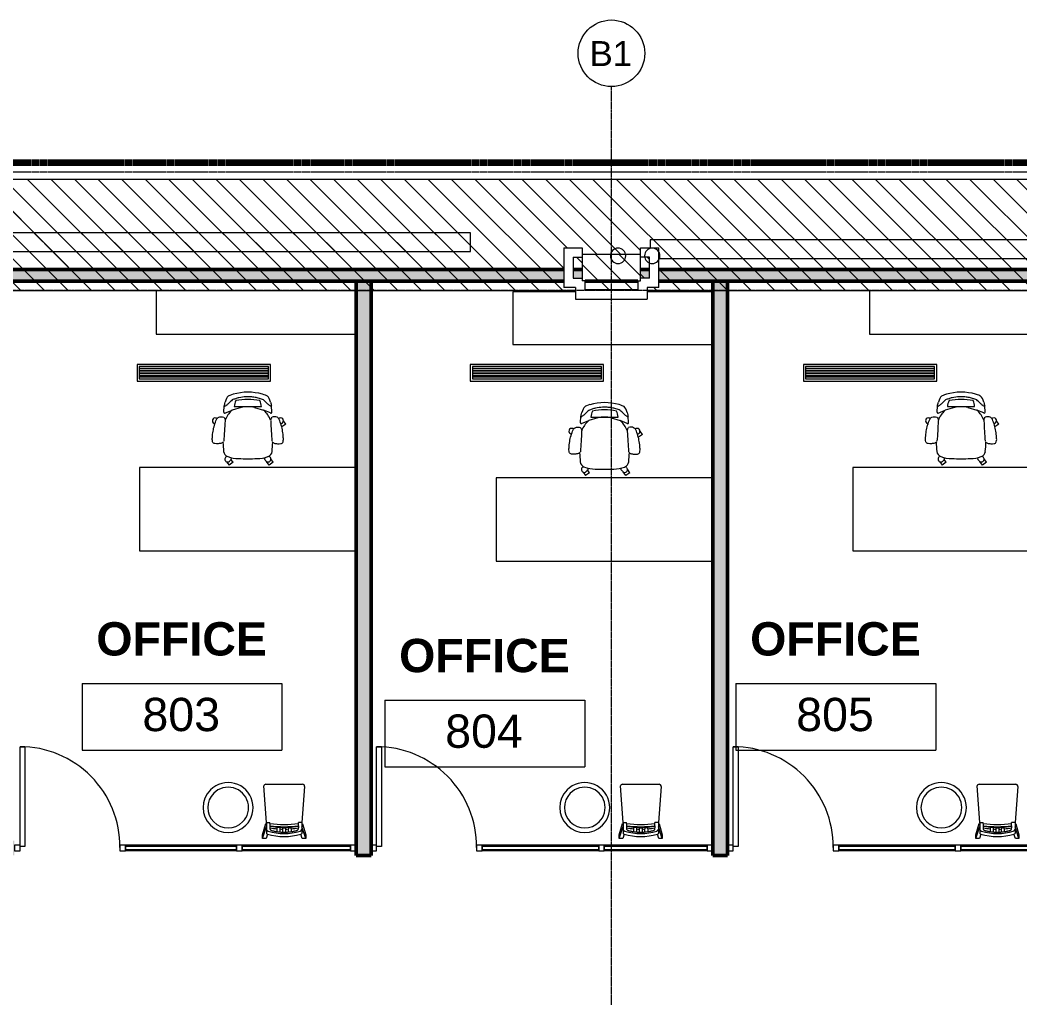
# Model space of a CAD drawing. Header units: inches. Extents: x -956 to 1409, y -1111 to 895.
# Drawn here: x 152.6 to 512.9, y 542.8 to 894.9 of the extents above; entities that cross this region are included whole.
import ezdxf

# ---------------------------------------------------------------- set-up
doc = ezdxf.new("R2010")
doc.units = ezdxf.units.IN
doc.header["$MEASUREMENT"] = 0
for name, pattern in [('Double Dash 3_8_', [1, 0.375, -0.125, 0.125, -0.125, 0.125, -0.125]), ('Double Dash 3_8__2_', [1, 0.375, -0.125, 0.125, -0.125, 0.125, -0.125]), ('Grid Line 1_4_', [0.4375, 0.25, -0.0625, 0.0625, -0.0625])]:
    doc.linetypes.add(name, pattern=pattern)
for name, color, linetype, lineweight in [('A-AREA-IDEN', 2, 'Continuous', 9), ('A-DETL', 90, 'Continuous', 13), ('A-DOOR', 31, 'Continuous', 13), ('A-GENM', 13, 'Continuous', 9), ('A-GLAZ-CURT', 52, 'Continuous', 9), ('A-GLAZ-CWMG', 51, 'Continuous', 9), ('A-WALL', 113, 'Continuous', 13), ('A-WALL-PATT', 111, 'Continuous', 13), ('C-PROP-LINE', 91, 'Double Dash 3_8_', 20), ('I-FURN', 30, 'Continuous', 9), ('I-WALL', 2, 'Continuous', 13), ('M-EQPM', 50, 'Continuous', 13), ('S-COLS', 52, 'Continuous', 13), ('S-COLS-SYMB', 171, 'Continuous', 20), ('S-GRID', 1, 'Continuous', 9), ('S-GRID-IDEN', 1, 'Continuous', 9)]:
    doc.layers.add(name, color=color, linetype=linetype, lineweight=lineweight)
doc.styles.add('Arial_1', font='arial.ttf', dxfattribs={"height": 9})
doc.styles.add('Arial_3', font='arial.ttf', dxfattribs={"height": 12})
doc.styles.add('Arial_B', font='arialbd.ttf', dxfattribs={"height": 12})
pattern_1 = [(135, (0, 0), (-4.24264, -4.24264), [])]

# ---------------------------------------------------------------- blocks, each defined once
blk = doc.blocks.new('Decorative-Pier - 8th 9in deep - Standard-V7-8TH FLOOR TELECOM UNDERFLOOR ROUTING PLAN')
at = {"layer": 'A-GENM'}
h = blk.add_hatch(dxfattribs=at)
h.set_pattern_fill('FP_17', color=53, style=0, pattern_type=2)
h.set_pattern_definition([(135, (-365.68, -814.381), (-4.24264, -4.24264), [])])
h.paths.add_polyline_path([(0.76, -13.5), (10.5, -13.5), (10.5, -4), (-10.5, -4), (-10.5, -13.5), (-9.5, -13.5)], flags=0)
at = {"layer": 'A-GENM', "color": 53}
for p, q in [((-17.14, -1.61), (-10.5, -1.61)), ((-17.14, -1.61), (-17.14, -15.89)), ((-10.5, -1.61), (-10.5, -5)), ((10.5, -5), (10.5, -1.61)), ((10.5, -1.61), (17.14, -1.61)), ((17.14, -15.89), (17.14, -1.61)), ((-13.75, -5), (-13.75, -12.5)), ((-13.75, -5), (-10.5, -5)), ((13.75, -5), (10.5, -5)), ((13.75, -12.5), (13.75, -5)), ((-13.75, -12.5), (-10.5, -12.5)), ((-10.5, -12.5), (-10.5, -13.5)), ((-9.5, -13.5), (-10.5, -13.5)), ((-9.5, -16.75), (-9.5, -13.5)), ((9.5, -13.5), (10.5, -13.5)), ((9.5, -13.5), (9.5, -16.75)), ((10.5, -13.5), (10.5, -12.5)), ((13.75, -12.5), (10.5, -12.5)), ((-12.89, -15.89), (-17.14, -15.89)), ((-12.89, -15.89), (-12.89, -20.14)), ((9.5, -16.75), (-9.5, -16.75)), ((17.14, -15.89), (12.89, -15.89)), ((12.89, -15.89), (12.89, -20.14)), ((-12.89, -20.14), (12.89, -20.14))]:
    blk.add_line(p, q, dxfattribs=at)
at = {"layer": 'S-COLS', "color": 133, "lineweight": 20}
for p, q in [((10.5, -4), (-10.5, -4)), ((-10.5, -5), (-10.5, -12.5)), ((10.5, -12.5), (10.5, -5)), ((-9.5, -13.5), (9.5, -13.5))]:
    blk.add_line(p, q, dxfattribs=at)
blk = doc.blocks.new('Pipe-Column - Pipe5STD-4697328-8TH FLOOR TELECOM UNDERFLOOR ROUTING PLAN')
at = {"layer": 'S-COLS-SYMB', "color": 133}
for start, end in [(360, 180), (180, 360)]:
    blk.add_arc((0, 0), 2.78, start, end, dxfattribs=at)
blk = doc.blocks.new('Rectangular Mullion - 2_ x 2_ Office Front-V100-8TH FLOOR TELECOM UNDERFLOOR ROUTING PLAN')
at = {"layer": 'A-GLAZ-CWMG', "color": 133, "lineweight": 20}
for p, q in [((-2, 1), (0, 1)), ((-2, -1), (-2, 1)), ((0, 1), (0, -1)), ((0, -1), (-2, -1))]:
    blk.add_line(p, q, dxfattribs=at)
blk = doc.blocks.new('Curtain Wall-Store Front-Sgl w swing _ Bar - Store Front Door-3130016-8TH FLOOR TELECOM UNDERFLOOR ROUTING PLAN')
at = {"layer": 'A-DOOR', "color": 133, "lineweight": 20}
for p, q in [((-18, 36.5), (-16.25, 36.5)), ((-18, 1), (-18, 36.5)), ((-16.25, 36.5), (-16.25, 0.5)), ((-16.25, 0.5), (-18, 0.5))]:
    blk.add_line(p, q, dxfattribs=at)
at = {"layer": 'A-DOOR', "color": 53, "lineweight": 9}
blk.add_arc((-18, 0.5), 36, 359.5, 90, dxfattribs=at)
blk = doc.blocks.new('System Panel - Glazed Centered-4910207-8TH FLOOR TELECOM UNDERFLOOR ROUTING PLAN')
at = {"layer": 'A-GLAZ-CURT', "color": 253, "lineweight": 13}
for p, q in [((21, 0.5), (-21, 0.5)), ((-21, 0.5), (-21, -0.5)), ((21, -0.5), (21, 0.5)), ((-21, -0.5), (21, -0.5))]:
    blk.add_line(p, q, dxfattribs=at)
blk = doc.blocks.new('Rectangular Mullion - 2_ x 2_ Office Front-4910203-8TH FLOOR TELECOM UNDERFLOOR ROUTING PLAN')
at = {"layer": 'A-GLAZ-CWMG', "color": 53}
for p, q in [((361.11, 597.51), (319.11, 597.51)), ((361.11, 595.51), (319.11, 595.51))]:
    blk.add_line(p, q, dxfattribs=at)
blk = doc.blocks.new('Rectangular Mullion - 2_ x 2_ Office Front-2805446-8TH FLOOR TELECOM UNDERFLOOR ROUTING PLAN')
at = {"layer": 'A-GLAZ-CWMG', "color": 133, "lineweight": 20}
for p, q in [((-1, 1), (1, 1)), ((-1, -1), (-1, 1)), ((1, 1), (1, -1)), ((1, -1), (-1, -1))]:
    blk.add_line(p, q, dxfattribs=at)
blk = doc.blocks.new('Rectangular Mullion - 2_ x 2_ Office Front-V101-8TH FLOOR TELECOM UNDERFLOOR ROUTING PLAN')
at = {"layer": 'A-GLAZ-CWMG', "color": 133, "lineweight": 20}
for p, q in [((-1, 1), (1, 1)), ((-1, -1), (-1, 1)), ((1, 1), (1, -1)), ((1, -1), (-1, -1))]:
    blk.add_line(p, q, dxfattribs=at)
blk = doc.blocks.new('System Panel - Glazed Centered-4962048-8TH FLOOR TELECOM UNDERFLOOR ROUTING PLAN')
at = {"layer": 'A-GLAZ-CURT', "color": 253, "lineweight": 13}
for p, q in [((18.54, 0.5), (-18.54, 0.5)), ((-18.54, 0.5), (-18.54, -0.5)), ((18.54, -0.5), (18.54, 0.5)), ((-18.54, -0.5), (18.54, -0.5))]:
    blk.add_line(p, q, dxfattribs=at)
blk = doc.blocks.new('Rectangular Mullion - 2_ x 2_ Office Front-4962047-8TH FLOOR TELECOM UNDERFLOOR ROUTING PLAN')
at = {"layer": 'A-GLAZ-CWMG', "color": 53}
for p, q in [((400.19, 597.51), (363.11, 597.51)), ((400.19, 595.51), (363.11, 595.51))]:
    blk.add_line(p, q, dxfattribs=at)
blk = doc.blocks.new('Rectangular Mullion - 2_ x 2_ Office Front-V102-8TH FLOOR TELECOM UNDERFLOOR ROUTING PLAN')
at = {"layer": 'A-GLAZ-CWMG', "color": 133, "lineweight": 20}
for p, q in [((-1, 1), (1, 1)), ((-1, -1), (-1, 1)), ((1, 1), (1, -1)), ((1, -1), (-1, -1))]:
    blk.add_line(p, q, dxfattribs=at)
blk = doc.blocks.new('System Panel - Glazed Centered-4962053-8TH FLOOR TELECOM UNDERFLOOR ROUTING PLAN')
at = {"layer": 'A-GLAZ-CURT', "color": 253, "lineweight": 13}
for p, q in [((20, 0.5), (-20, 0.5)), ((-20, 0.5), (-20, -0.5)), ((20, -0.5), (20, 0.5)), ((-20, -0.5), (20, -0.5))]:
    blk.add_line(p, q, dxfattribs=at)
blk = doc.blocks.new('Rectangular Mullion - 2_ x 2_ Office Front-4962049-8TH FLOOR TELECOM UNDERFLOOR ROUTING PLAN')
at = {"layer": 'A-GLAZ-CWMG', "color": 53}
for p, q in [((230.65, 597.51), (190.65, 597.51)), ((230.65, 595.51), (190.65, 595.51))]:
    blk.add_line(p, q, dxfattribs=at)
blk = doc.blocks.new('System Panel - Glazed Centered-4962054-8TH FLOOR TELECOM UNDERFLOOR ROUTING PLAN')
at = {"layer": 'A-GLAZ-CURT', "color": 253, "lineweight": 13}
for p, q in [((19.55, 0.5), (-19.55, 0.5)), ((-19.55, 0.5), (-19.55, -0.5)), ((19.55, -0.5), (19.55, 0.5)), ((-19.55, -0.5), (19.55, -0.5))]:
    blk.add_line(p, q, dxfattribs=at)
blk = doc.blocks.new('Rectangular Mullion - 2_ x 2_ Office Front-4962052-8TH FLOOR TELECOM UNDERFLOOR ROUTING PLAN')
at = {"layer": 'A-GLAZ-CWMG', "color": 53}
for p, q in [((271.74, 597.51), (232.65, 597.51)), ((271.74, 595.51), (232.65, 595.51))]:
    blk.add_line(p, q, dxfattribs=at)
blk = doc.blocks.new('Table-Round - 18_ Diameter-5145729-8TH FLOOR TELECOM UNDERFLOOR ROUTING PLAN')
at = {"layer": 'I-FURN', "color": 53}
for radius, start, end in [(9, 360, 180), (7.35, 0, 180), (9, 180, 360), (7.35, 180, 0)]:
    blk.add_arc((0, 0), radius, start, end, dxfattribs=at)
blk = doc.blocks.new('emeco_navy_chair_1006-24_by-us-navy_1456 - 1006-24P-4914367-8TH FLOOR TELECOM UNDERFLOOR ROUTING PLAN')
at = {"layer": 'I-FURN', "color": 53}
for p, q in [((-6.38, 5.74), (-7.34, 18.91)), ((-6.58, 19.5), (6.62, 19.5)), ((7.35, 18.67), (6.39, 5.74)), ((-7.75, 1.32), (-6.57, 5.34)), ((-7.75, 0), (-6.38, 4.21)), ((-6.38, 5.74), (-5.11, 5.74)), ((-6.38, 5.74), (-6.38, 1.78)), ((-5.11, 5.38), (-5.11, 5.74)), ((-5.11, 5.38), (-5.11, 4.55)), ((-5.11, 4.55), (-5.11, 3.8)), ((-5.11, 3.8), (-5.11, 3.34)), ((-1.51, 3.86), (-2.49, 3.9)), ((-2.49, 3.45), (-2.49, 3.9)), ((-1.51, 3.86), (-1.51, 3.38)), ((-0.5, 3.8), (0.5, 3.8)), ((-0.5, 3.34), (-0.5, 3.8)), ((0.5, 3.8), (0.5, 3.34)), ((1.51, 3.86), (2.49, 3.9)), ((1.51, 3.86), (1.51, 3.38)), ((2.49, 3.45), (2.49, 3.9)), ((6.39, 5.74), (5.11, 5.74)), ((5.11, 5.38), (5.11, 5.74)), ((5.11, 4.55), (5.11, 5.38)), ((5.11, 4.55), (5.11, 3.8)), ((5.11, 3.34), (5.11, 3.8)), ((6.39, 5.74), (6.39, 1.8)), ((7.75, 0), (6.39, 4.18)), ((6.6, 5.24), (7.75, 1.32)), ((-7.75, 0), (-7.75, 1.32)), ((-5.99, 1.5), (-6.49, 0)), ((-2.49, 2.43), (-2.49, 3.45)), ((-1.51, 3.38), (-1.51, 2.29)), ((-0.5, 2.26), (-0.5, 3.34)), ((0.5, 3.34), (0.5, 2.26)), ((1.51, 2.29), (1.51, 3.38)), ((2.49, 3.45), (2.49, 2.43)), ((6.49, 0), (5.97, 1.52)), ((7.75, 1.32), (7.75, 0)), ((-6.49, 0), (-7.75, 0)), ((7.75, 0), (6.49, 0))]:
    blk.add_line(p, q, dxfattribs=at)
for centre, radius, start, end in [((-6.58, 18.73), 0.773, 90, 166.6435), ((6.58, 18.73), 0.773, 355.7451, 87.5186), ((-5.22, 4.96), 1.4, 145.9294, 164), ((0, 40.15), 35.14, 261.6306, 278.3694), ((0, 42.02), 37.82, 262.2293, 277.7707), ((1.62, 54.35), 50.39, 262.3147, 266.506), ((0, 31.58), 28.24, 259.5676, 264.9403), ((0, 27.74), 23.73, 266.506, 273.494), ((-1.62, 54.35), 50.39, 273.494, 277.6853), ((0, 31.58), 28.24, 275.0597, 280.4324), ((4.62, 4.71), 2.05, 15, 30.3309), ((-5.39, 3.67), 1.13, 209.0759, 252.9241), ((-5.69, 2.34), 0.89, 219.1186, 250.6253), ((-0.03, 21.53), 20.89, 253.4281, 286.6927), ((0, 21.23), 19.5, 252.9241, 287.0759), ((-0.59, 12.09), 9.84, 258.8963, 264.6703), ((0, 31.58), 28.24, 266.9366, 268.9848), ((0, 6.4), 4.17, 263.1152, 276.8848), ((0, 31.58), 28.24, 271.0136, 273.0634), ((0.59, 12.09), 9.84, 275.3297, 281.1037), ((5.39, 3.67), 1.13, 287.0759, 331.9944), ((5.81, 2.22), 0.723, 283.1301, 323.8991)]:
    blk.add_arc(centre, radius, start, end, dxfattribs=at)
for points in [[(-5.11, 3.34), (-5.11, 3.29), (-5.08, 3.2), (-4.95, 3.07), (-4.73, 2.94), (-4.43, 2.82), (-4.05, 2.71), (-3.6, 2.6), (-3.08, 2.51), (-2.69, 2.46), (-2.49, 2.43)], [(-1.51, 2.29), (-1.34, 2.28), (-1.01, 2.27), (-0.67, 2.26), (-0.5, 2.26)], [(0.5, 2.26), (0.67, 2.26), (1.01, 2.27), (1.34, 2.28), (1.51, 2.29)], [(2.49, 2.43), (2.69, 2.46), (3.08, 2.51), (3.6, 2.6), (4.05, 2.71), (4.43, 2.82), (4.73, 2.94), (4.95, 3.07), (5.08, 3.2), (5.11, 3.29), (5.11, 3.34)]]:
    blk.add_open_spline(points, degree=3, dxfattribs=at)
blk = doc.blocks.new('Office Table - Office Table-4935138-8TH FLOOR TELECOM UNDERFLOOR ROUTING PLAN')
at = {"layer": 'I-FURN', "color": 53}
for p, q in [((-8.65, 34.88), (-8.5, 37.23)), ((-2.4, 36.65), (-5.69, 35.68)), ((-4.89, 36.91), (4.89, 36.91)), ((2.4, 36.65), (5.69, 35.68)), ((8.65, 34.88), (8.5, 37.23)), ((-8.26, 34.6), (-5.69, 35.68)), ((8.21, 34.62), (5.69, 35.68)), ((-12.23, 30.93), (-11.94, 30.52)), ((13.66, 30.65), (12.21, 29.6)), ((13.66, 30.65), (12.8, 31.83)), ((9.17, 16.85), (8.29, 18.07)), ((39, 15), (-39, 15)), ((-39, 15), (-39, -15)), ((-7.69, 17.04), (-6.79, 15.8)), ((-5.34, 16.86), (-6.79, 15.8)), ((-5.34, 16.86), (-6.08, 17.88)), ((7.72, 15.8), (6.77, 17.11)), ((9.17, 16.85), (7.72, 15.8)), ((-39, -15), (39, -15))]:
    blk.add_line(p, q, dxfattribs=at)
for centre, radius, start, end in [((0.54, 36.68), 5.43, 153.919, 177.5258), ((-0.01, 18.6), 20.92, 77.9805, 101.9468), ((0, 25.07), 11.82, 78.2823, 101.7177), ((-0.54, 36.68), 5.43, 2.4742, 26.0163), ((-11.8, 31.84), 1, 72.0046, 251.9831), ((-15.44, 17.17), 16.11, 74.2063, 75.8105), ((-8.35, 34.88), 0.299, 180, 297.7893), ((0.8, 28.48), 9.67, 133.6094, 158.2559), ((-3.47, 33.61), 3.04, 136.9863, 142.0953), ((3.47, 33.61), 3.04, 37.9047, 43.0137), ((-0.8, 28.48), 9.67, 21.7801, 46.3906), ((8.35, 34.88), 0.299, 242.2107, 0), ((15.44, 17.17), 16.11, 104.1895, 105.8082), ((11.8, 31.84), 1, 287.9954, 107.9954), ((-6.13, 45.84), 16.11, 248.1926, 249.1641), ((6.13, 45.84), 16.11, 290.8253, 291.8014), ((35.47, 25.44), 44.45, 181.8257, 185.9993), ((-35.47, 25.44), 44.45, 354.0007, 358.1762), ((-6.48, 21.04), 2.27, 185.9993, 250.0007), ((-7.29, 17.96), 1, 144.0015, 324.0015), ((5.53, 9.97), 16.11, 145.3177, 147.8075), ((-3.12, 30.25), 12.08, 250.0007, 268.9016), ((-18.86, 27.69), 16.11, 320.1956, 324.991), ((0, 193.18), 175.03, 268.9016, 271.0984), ((3.12, 30.25), 12.08, 271.0984, 289.9993), ((18.86, 27.69), 16.11, 215.009, 219.8044), ((7.29, 17.96), 1, 215.9985, 35.9985), ((6.48, 21.04), 2.27, 289.9993, 354.0007), ((-5.53, 9.97), 16.11, 32.1925, 34.6823)]:
    blk.add_arc(centre, radius, start, end, dxfattribs=at)
for centre, major_axis, ratio, start_param, end_param in [((2.73, 16.87), (-9.2, 24.13), 0.265011, 0.099323, 0.367123), ((-4.92, 41.17), (2.19, 0.61), 0.13132, 1.709994, 2.907856), ((0, 26.48), (-17.15, 0), 0.912367, 4.40136, 5.026573), ((4.92, 41.18), (-2.19, 0.62), 0.126478, 3.441097, 4.597438), ((-2.07, 16.63), (8.52, 24.38), 0.258653, 5.910526, 6.182415), ((-3.23, 43.08), (5.26, 6.07), 0.093478, 2.942412, 3.337732), ((-5.14, 53.4), (3.51, 16.55), 0.017492, 3.360979, 3.598151), ((4.89, 53.34), (-3.75, 16.5), 0.012487, 2.68195, 2.921986), ((3.13, 43), (-5.36, 5.98), 0.09349, 2.943874, 3.3392)]:
    blk.add_ellipse(centre, major_axis=major_axis, ratio=ratio, start_param=start_param, end_param=end_param, dxfattribs=at)
for points, knots in [([(5.67, 39.32), (5.17, 39.52), (4.16, 39.87), (2.59, 40.26), (0.98, 40.46), (-0.98, 40.49), (-2.81, 40.23), (-4.47, 39.77), (-5.27, 39.48), (-5.67, 39.32)], [-1, -1, -1, -1, -0.861111, -0.722222, -0.583333, -0.444444, -0.222222, -0.111111, 0, 0, 0, 0]), ([(-5.67, 39.32), (-5.86, 39.12), (-6.24, 38.75), (-6.93, 38.07), (-7.52, 37.54), (-8, 37.18), (-8.19, 37.07), (-8.28, 37.03)], [-1, -1, -1, -1, -0.833333, -0.666667, -0.333333, -0.166667, 0, 0, 0, 0]), ([(8.28, 37.03), (8.19, 37.07), (8, 37.18), (7.52, 37.54), (6.93, 38.07), (6.24, 38.75), (5.86, 39.12), (5.67, 39.32)], [-1, -1, -1, -1, -0.833333, -0.666667, -0.333333, -0.166667, 0, 0, 0, 0]), ([(-8.59, 33.07), (-8.41, 32.9), (-8.16, 32.47), (-8.17, 31.97), (-8.23, 31.75)], [-0.815548, -0.815548, -0.815548, -0.815548, -0.244346, 0.287587, 0.287587, 0.287587, 0.287587]), ([(8.59, 33.07), (8.41, 32.9), (8.16, 32.47), (8.17, 31.97), (8.23, 31.75)], [-0.815548, -0.815548, -0.815548, -0.815548, -0.244346, 0.287587, 0.287587, 0.287587, 0.287587]), ([(-12.76, 25.84), (-12.73, 26.58), (-12.58, 28.06), (-12.08, 30.23), (-11.57, 31.64), (-11.27, 32.32)], [3.1822403, 3.1822403, 3.1822403, 3.1822403, 3.3042578, 3.427853, 3.5514483, 3.5514483, 3.5514483, 3.5514483]), ([(-8.23, 31.75), (-8.28, 30.53), (-8.41, 28.09), (-8.59, 25.64), (-8.69, 24.41)], [0.04328253, 0.04328253, 0.04328253, 0.04328253, 0.06236378, 0.08167587, 0.08167587, 0.08167587, 0.08167587]), ([(8.23, 31.75), (8.28, 30.53), (8.41, 28.09), (8.59, 25.64), (8.69, 24.41)], [0.04328253, 0.04328253, 0.04328253, 0.04328253, 0.06236378, 0.08167587, 0.08167587, 0.08167587, 0.08167587]), ([(12.76, 25.84), (12.73, 26.58), (12.58, 28.06), (12.08, 30.23), (11.57, 31.64), (11.27, 32.32)], [3.1822403, 3.1822403, 3.1822403, 3.1822403, 3.3042578, 3.427853, 3.5514483, 3.5514483, 3.5514483, 3.5514483]), ([(-12.68, 24.26), (-12.76, 24.52), (-12.86, 25.05), (-12.81, 25.59), (-12.76, 25.84)], [2.8426875, 2.8426875, 2.8426875, 2.8426875, 3.098779, 3.34545, 3.34545, 3.34545, 3.34545]), ([(12.68, 24.26), (12.76, 24.52), (12.86, 25.05), (12.81, 25.59), (12.76, 25.84)], [2.8426875, 2.8426875, 2.8426875, 2.8426875, 3.098779, 3.34545, 3.34545, 3.34545, 3.34545])]:
    blk.add_open_spline(points, degree=3, knots=knots, dxfattribs=at)
for points in [[(-11.27, 32.32), (-11.2, 32.49), (-10.99, 32.8), (-10.68, 33.01), (-10.51, 33.08)], [(-10.51, 33.08), (-10.23, 33.2), (-9.62, 33.34), (-9, 33.25), (-8.71, 33.14)], [(10.51, 33.08), (10.23, 33.2), (9.62, 33.34), (9, 33.25), (8.71, 33.14)], [(11.27, 32.32), (11.2, 32.49), (10.99, 32.8), (10.68, 33.01), (10.51, 33.08)], [(-11.88, 23.58), (-12.06, 23.61), (-12.42, 23.76), (-12.63, 24.09), (-12.68, 24.26)], [(-9.48, 23.75), (-9.87, 23.64), (-10.67, 23.5), (-11.48, 23.53), (-11.88, 23.58)], [(-8.76, 24.24), (-8.85, 24.12), (-9.07, 23.92), (-9.34, 23.79), (-9.48, 23.75)], [(8.76, 24.24), (8.85, 24.12), (9.07, 23.92), (9.34, 23.79), (9.48, 23.75)], [(9.48, 23.75), (9.87, 23.64), (10.67, 23.5), (11.48, 23.53), (11.88, 23.58)], [(11.88, 23.58), (12.06, 23.61), (12.42, 23.76), (12.63, 24.09), (12.68, 24.26)]]:
    blk.add_open_spline(points, degree=3, dxfattribs=at)
blk = doc.blocks.new('Office Credenza - Office Credenza-4936164-8TH FLOOR TELECOM UNDERFLOOR ROUTING PLAN')
at = {"layer": 'I-FURN', "color": 53}
for p, q in [((-13.4, 9.5), (-36, 9.5)), ((-36, 9.5), (-36, -9.5)), ((36, 9.5), (12.38, 9.5)), ((-36, -9.5), (36, -9.5))]:
    blk.add_line(p, q, dxfattribs=at)
blk = doc.blocks.new('Office Credenza - Office Credenza-4962154-8TH FLOOR TELECOM UNDERFLOOR ROUTING PLAN')
at = {"layer": 'I-FURN', "color": 53}
for p, q in [((36, 9.5), (-36, 9.5)), ((36, -6.25), (36, 9.5))]:
    blk.add_line(p, q, dxfattribs=at)
blk = doc.blocks.new('Supply Register-Floor - 6_ x 48_-5651846-8TH FLOOR TELECOM UNDERFLOOR ROUTING PLAN')
at = {"layer": 'M-EQPM', "color": 53, "lineweight": 9}
for p, q in [((7, 3.5), (-41, 3.5)), ((-41, 3.5), (-41, -2.5)), ((6.25, 2.75), (-40.25, 2.75)), ((-40.25, 2.75), (-40.25, -1.75)), ((-40.25, 2.11), (6.25, 2.11)), ((-40.25, 1.46), (6.25, 1.46)), ((-40.25, 0.82), (6.25, 0.82)), ((-40.25, 0.18), (6.25, 0.18)), ((6.25, -1.75), (6.25, 2.75)), ((7, -2.5), (7, 3.5)), ((-41, -2.5), (7, -2.5)), ((-40.25, -0.46), (6.25, -0.46)), ((6.25, -1.11), (-40.25, -1.11)), ((-40.25, -1.75), (6.25, -1.75))]:
    blk.add_line(p, q, dxfattribs=at)
blk = doc.blocks.new('Family - ___-850868-8TH FLOOR TELECOM UNDERFLOOR ROUTING PLAN')
at = {"layer": 'C-PROP-LINE', "color": 133, "linetype": 'Double Dash 3_8__2_'}
blk.add_line((934.11, 840.01), (-889.89, 840.01), dxfattribs=at)
blk = doc.blocks.new('Grid - Grid Head - Circle-20770-8TH FLOOR TELECOM UNDERFLOOR ROUTING PLAN')
at = {"layer": 'S-GRID-IDEN', "color": 53}
blk.add_circle((0, 0), 0.125, dxfattribs=at)
blk = doc.blocks.new('18433_1 - AEO NY - CENTRAL_rvt-1-8TH FLOOR TELECOM UNDERFLOOR ROUTING PLAN')
at = {"layer": 'A-WALL-PATT', "lineweight": 9}
h = blk.add_hatch(dxfattribs=at)
h.set_pattern_fill('FP_1', color=53, style=0, pattern_type=2)
h.set_pattern_definition(pattern_1)
h.paths.add_polyline_path([(810.15, 797.38), (814.15, 797.38), (814.15, 837.38), (-853.35, 837.38), (-853.35, 810.27), (-848.69, 810.27), (-848.69, 798.49), (-852.94, 798.49), (-852.94, 797.38), (-609.46, 797.38), (-609.46, 798.49), (-613.71, 798.49), (-613.71, 812.77), (-607.07, 812.77), (-607.07, 810.38), (-586.07, 810.38), (-586.07, 812.77), (-579.43, 812.77), (-579.43, 798.49), (-583.68, 798.49), (-583.68, 797.38), (-357.71, 797.38), (-357.71, 798.49), (-361.96, 798.49), (-361.96, 812.77), (-355.32, 812.77), (-355.32, 810.38), (-334.32, 810.38), (-334.32, 812.77), (-327.68, 812.77), (-327.68, 798.49), (-331.93, 798.49), (-331.93, 797.38), (-103.21, 797.38), (-103.21, 798.49), (-107.46, 798.49), (-107.46, 812.77), (-100.82, 812.77), (-100.82, 810.38), (-79.82, 810.38), (-79.82, 812.77), (-73.18, 812.77), (-73.18, 798.49), (-77.43, 798.49), (-77.43, 797.38), (98.29, 797.38), (98.29, 798.49), (94.04, 798.49), (94.04, 812.77), (100.68, 812.77), (100.68, 810.38), (121.68, 810.38), (121.68, 812.77), (128.32, 812.77), (128.32, 798.49), (124.07, 798.49), (124.07, 797.38), (352.79, 797.38), (352.79, 798.49), (348.54, 798.49), (348.54, 812.77), (355.18, 812.77), (355.18, 810.38), (376.18, 810.38), (376.18, 812.77), (382.82, 812.77), (382.82, 798.49), (378.57, 798.49), (378.57, 797.38), (808.27, 797.38)], flags=0)
h.paths.add_polyline_path([(-606.07, 797.63), (-587.07, 797.63), (-587.07, 800.88), (-606.07, 800.88), (-606.07, 798.49)], flags=0)
h.paths.add_polyline_path([(356.18, 797.63), (375.18, 797.63), (375.18, 800.88), (356.18, 800.88), (356.18, 798.49)], flags=0)
h.paths.add_polyline_path([(120.68, 797.63), (120.68, 800.88), (101.68, 800.88), (101.68, 797.63), (112.31, 797.63)], flags=0)
h.paths.add_polyline_path([(-86.58, 797.63), (-80.82, 797.63), (-80.82, 800.88), (-99.82, 800.88), (-99.82, 797.63), (-97.63, 797.63)], flags=0)
h.paths.add_polyline_path([(-340.71, 797.63), (-335.32, 797.63), (-335.32, 800.88), (-354.32, 800.88), (-354.32, 797.63), (-351.76, 797.63)], flags=0)
h.paths.add_polyline_path([(620.57, 797.74), (604.79, 797.74), (604.79, 801.99), (600.54, 801.99), (600.54, 813.77), (607.18, 813.77), (607.18, 810.38), (628.18, 810.38), (628.18, 813.77), (634.82, 813.77), (634.82, 801.99), (630.57, 801.99), (630.57, 797.74), (627.18, 797.74)], flags=0)
h.paths.add_polyline_path([(608.18, 801.13), (627.18, 801.13), (627.18, 804.38), (608.18, 804.38), (608.18, 801.99)], flags=0)
h.paths.add_polyline_path([(-609.46, 801.88), (-607.07, 801.88), (-607.07, 809.38), (-610.32, 809.38), (-610.32, 801.88)], flags=0)
h.paths.add_polyline_path([(-586.07, 801.88), (-582.82, 801.88), (-582.82, 809.38), (-586.07, 809.38), (-586.07, 805.13)], flags=0)
h.paths.add_polyline_path([(352.79, 801.88), (355.18, 801.88), (355.18, 809.38), (351.93, 809.38), (351.93, 801.88)], flags=0)
h.paths.add_polyline_path([(98.29, 801.88), (100.68, 801.88), (100.68, 809.38), (97.43, 809.38), (97.43, 801.88)], flags=0)
h.paths.add_polyline_path([(-103.21, 801.88), (-100.82, 801.88), (-100.82, 809.38), (-104.07, 809.38), (-104.07, 801.88)], flags=0)
h.paths.add_polyline_path([(-357.71, 801.88), (-355.32, 801.88), (-355.32, 809.38), (-358.57, 809.38), (-358.57, 801.88)], flags=0)
h.paths.add_polyline_path([(376.18, 801.88), (379.43, 801.88), (379.43, 809.38), (376.18, 809.38), (376.18, 805.13)], flags=0)
h.paths.add_polyline_path([(123.36, 801.88), (124.93, 801.88), (124.93, 809.38), (121.68, 809.38), (121.68, 801.88)], flags=0)
h.paths.add_polyline_path([(-77.43, 801.88), (-76.57, 801.88), (-76.57, 809.38), (-79.82, 809.38), (-79.82, 801.88)], flags=0)
h.paths.add_polyline_path([(-334.32, 801.88), (-331.07, 801.88), (-331.07, 809.38), (-334.32, 809.38), (-334.32, 805.13)], flags=0)
h.paths.add_polyline_path([(-852.94, 801.88), (-852.08, 801.88), (-852.08, 806.88), (-853.35, 806.88), (-853.35, 801.88)], flags=0)
h.paths.add_polyline_path([(604.79, 805.38), (607.18, 805.38), (607.18, 810.38), (603.93, 810.38), (603.93, 805.38)], flags=0)
h.paths.add_polyline_path([(630.57, 805.38), (631.43, 805.38), (631.43, 810.38), (628.18, 810.38), (628.18, 805.38)], flags=0)
h = blk.add_hatch(dxfattribs=at)
h.set_pattern_fill('FP_1', color=53, style=0, pattern_type=2)
h.set_pattern_definition(pattern_1)
h.paths.add_polyline_path([(783.4, 797.38), (810.15, 797.38), (810.15, 837.38), (-853.35, 837.38), (-853.35, 810.27), (-848.69, 810.27), (-848.69, 798.49), (-852.94, 798.49), (-852.94, 797.38), (-609.46, 797.38), (-609.46, 798.49), (-613.71, 798.49), (-613.71, 812.77), (-607.07, 812.77), (-607.07, 810.38), (-586.07, 810.38), (-586.07, 812.77), (-579.43, 812.77), (-579.43, 798.49), (-583.68, 798.49), (-583.68, 797.38), (-357.71, 797.38), (-357.71, 798.49), (-361.96, 798.49), (-361.96, 812.77), (-355.32, 812.77), (-355.32, 810.38), (-334.32, 810.38), (-334.32, 812.77), (-327.68, 812.77), (-327.68, 798.49), (-331.93, 798.49), (-331.93, 797.38), (-103.21, 797.38), (-103.21, 798.49), (-107.46, 798.49), (-107.46, 812.77), (-100.82, 812.77), (-100.82, 810.38), (-79.82, 810.38), (-79.82, 812.77), (-73.18, 812.77), (-73.18, 798.49), (-77.43, 798.49), (-77.43, 797.38), (98.29, 797.38), (98.29, 798.49), (94.04, 798.49), (94.04, 812.77), (100.68, 812.77), (100.68, 810.38), (121.68, 810.38), (121.68, 812.77), (128.32, 812.77), (128.32, 798.49), (124.07, 798.49), (124.07, 797.38), (352.79, 797.38), (352.79, 798.49), (348.54, 798.49), (348.54, 812.77), (355.18, 812.77), (355.18, 810.38), (376.18, 810.38), (376.18, 812.77), (382.82, 812.77), (382.82, 798.49), (378.57, 798.49), (378.57, 797.38), (779.15, 797.38)], flags=0)
h.paths.add_polyline_path([(-605.89, 797.63), (-587.07, 797.63), (-587.07, 800.88), (-606.07, 800.88), (-606.07, 797.63)], flags=0)
h.paths.add_polyline_path([(375.18, 797.63), (375.18, 800.88), (356.18, 800.88), (356.18, 797.63), (366.44, 797.63)], flags=0)
h.paths.add_polyline_path([(120.68, 797.63), (120.68, 800.88), (101.68, 800.88), (101.68, 797.63), (112.31, 797.63)], flags=0)
h.paths.add_polyline_path([(-99.82, 797.63), (-80.82, 797.63), (-80.82, 800.88), (-99.82, 800.88), (-99.82, 798.49)], flags=0)
h.paths.add_polyline_path([(-351.76, 797.63), (-335.32, 797.63), (-335.32, 800.88), (-354.32, 800.88), (-354.32, 797.63)], flags=0)
h.paths.add_polyline_path([(628.18, 797.74), (604.79, 797.74), (604.79, 801.99), (600.54, 801.99), (600.54, 813.77), (607.18, 813.77), (607.18, 810.38), (628.18, 810.38), (628.18, 813.77), (634.82, 813.77), (634.82, 801.99), (630.57, 801.99), (630.57, 797.74)], flags=0)
h.paths.add_polyline_path([(608.18, 801.13), (627.18, 801.13), (627.18, 804.38), (608.18, 804.38), (608.18, 801.99)], flags=0)
h.paths.add_polyline_path([(-609.46, 801.88), (-607.07, 801.88), (-607.07, 809.38), (-610.32, 809.38), (-610.32, 801.88)], flags=0)
h.paths.add_polyline_path([(-583.68, 801.88), (-582.82, 801.88), (-582.82, 809.38), (-586.07, 809.38), (-586.07, 801.88), (-583.79, 801.88)], flags=0)
h.paths.add_polyline_path([(352.79, 801.88), (355.18, 801.88), (355.18, 809.38), (351.93, 809.38), (351.93, 801.88)], flags=0)
h.paths.add_polyline_path([(98.29, 801.88), (100.68, 801.88), (100.68, 809.38), (97.43, 809.38), (97.43, 801.88)], flags=0)
h.paths.add_polyline_path([(-103.21, 801.88), (-100.82, 801.88), (-100.82, 809.38), (-104.07, 809.38), (-104.07, 801.88)], flags=0)
h.paths.add_polyline_path([(-357.71, 801.88), (-355.32, 801.88), (-355.32, 809.38), (-358.57, 809.38), (-358.57, 801.88)], flags=0)
h.paths.add_polyline_path([(379.43, 801.88), (379.43, 809.38), (376.18, 809.38), (376.18, 801.88), (378.57, 801.88)], flags=0)
h.paths.add_polyline_path([(121.68, 801.88), (124.93, 801.88), (124.93, 809.38), (121.68, 809.38), (121.68, 805.13)], flags=0)
h.paths.add_polyline_path([(-79.82, 801.88), (-76.57, 801.88), (-76.57, 809.38), (-79.82, 809.38), (-79.82, 805.13)], flags=0)
h.paths.add_polyline_path([(-331.07, 801.88), (-331.07, 809.38), (-334.32, 809.38), (-334.32, 801.88), (-331.93, 801.88)], flags=0)
h.paths.add_polyline_path([(-853.35, 801.88), (-852.08, 801.88), (-852.08, 806.88), (-853.35, 806.88), (-853.35, 803.15)], flags=0)
h.paths.add_polyline_path([(604.79, 805.38), (607.18, 805.38), (607.18, 810.38), (603.93, 810.38), (603.93, 805.38)], flags=0)
h.paths.add_polyline_path([(630.57, 805.38), (631.43, 805.38), (631.43, 810.38), (628.18, 810.38), (628.18, 805.38)], flags=0)
h = blk.add_hatch(dxfattribs=at)
h.set_pattern_fill('FP_1', color=53, style=0, pattern_type=2)
h.set_pattern_definition(pattern_1)
h.paths.add_polyline_path([(314.9, 811.38), (314.9, 818.13), (-480.85, 818.13), (-480.85, 811.38), (-361.96, 811.38), (-361.96, 812.77), (-355.32, 812.77), (-355.32, 811.38), (-334.32, 811.38), (-334.32, 812.77), (-327.68, 812.77), (-327.68, 811.38), (-107.46, 811.38), (-107.46, 812.77), (-100.82, 812.77), (-100.82, 811.38), (-79.82, 811.38), (-79.82, 812.77), (-73.18, 812.77), (-73.18, 811.38), (94.04, 811.38), (94.04, 812.77), (100.68, 812.77), (100.68, 811.38), (121.68, 811.38), (121.68, 812.77), (128.32, 812.77), (128.32, 811.38), (311.19, 811.38)], flags=0)
h = blk.add_hatch(dxfattribs=at)
h.set_pattern_fill('FP_1', color=53, style=0, pattern_type=2)
h.set_pattern_definition(pattern_1)
h.paths.add_polyline_path([(810.4, 808.88), (810.4, 815.63), (379.65, 815.63), (379.65, 812.77), (382.82, 812.77), (382.82, 808.88), (600.54, 808.88), (600.54, 813.77), (607.18, 813.77), (607.18, 810.38), (628.18, 810.38), (628.18, 813.77), (634.82, 813.77), (634.82, 808.88), (664.77, 808.88)], flags=0)
h.paths.add_polyline_path([(603.93, 808.88), (607.18, 808.88), (607.18, 810.38), (603.93, 810.38)], flags=0)
h.paths.add_polyline_path([(631.43, 808.88), (631.43, 810.38), (628.18, 810.38), (628.18, 808.88), (629.93, 808.88)], flags=0)
at = {"layer": 'A-WALL-PATT'}
h = blk.add_hatch(color=253, dxfattribs=at)
h.paths.add_polyline_path([(537.9, 800.76), (537.9, 805.01), (382.82, 805.01), (382.82, 800.76), (532.18, 800.76)], flags=0)
h.paths.add_polyline_path([(356.18, 800.76), (375.18, 800.76), (375.18, 800.88), (356.18, 800.88)], flags=0)
h.paths.add_polyline_path([(333.29, 800.76), (348.54, 800.76), (348.54, 805.01), (128.32, 805.01), (128.32, 800.76), (311.19, 800.76)], flags=0)
h.paths.add_polyline_path([(120.68, 800.76), (120.68, 800.88), (101.68, 800.88), (101.68, 800.76), (112.31, 800.76)], flags=0)
h.paths.add_polyline_path([(46.01, 800.76), (94.04, 800.76), (94.04, 805.01), (-73.18, 805.01), (-73.18, 800.76), (-42.38, 800.76)], flags=0)
h.paths.add_polyline_path([(-90.6, 800.76), (-80.82, 800.76), (-80.82, 800.88), (-90.6, 800.88)], flags=0)
h.paths.add_polyline_path([(352.79, 801.88), (355.18, 801.88), (355.18, 805.01), (351.93, 805.01), (351.93, 801.88)], flags=0)
h.paths.add_polyline_path([(100.37, 801.88), (100.68, 801.88), (100.68, 805.01), (97.43, 805.01), (97.43, 801.88), (98.29, 801.88)], flags=0)
h.paths.add_polyline_path([(377.49, 801.88), (379.43, 801.88), (379.43, 805.01), (376.18, 805.01), (376.18, 801.88)], flags=0)
h.paths.add_polyline_path([(124.07, 801.88), (124.93, 801.88), (124.93, 805.01), (121.68, 805.01), (121.68, 801.88), (123.36, 801.88)], flags=0)
h.paths.add_polyline_path([(-76.57, 801.88), (-76.57, 805.01), (-79.82, 805.01), (-79.82, 801.88), (-77.43, 801.88)], flags=0)
for points in [[(273.73, 599.2), (279.11, 599.2), (279.11, 800.76), (273.73, 800.76), (273.73, 614.95)], [(402.19, 599.2), (407.56, 599.2), (407.56, 800.76), (402.19, 800.76), (402.19, 614.95)]]:
    blk.add_hatch(color=253, dxfattribs=at).paths.add_polyline_path(points, flags=0)
at = {"layer": 'A-WALL-PATT', "lineweight": 5}
h = blk.add_hatch(color=9, dxfattribs=at)
h.paths.add_polyline_path([(407.56, 593.82), (407.56, 599.2), (402.19, 599.2), (402.19, 593.82)], flags=0)
h.paths.add_polyline_path([(273.74, 593.82), (279.11, 593.82), (279.11, 599.2), (273.74, 599.2)], flags=0)
h.paths.add_polyline_path([(134.41, 593.82), (150.65, 593.82), (150.65, 599.2), (31.99, 599.2), (31.99, 593.82), (46.01, 593.82)], flags=0)
h.paths.add_polyline_path([(-33.64, 593.82), (-28.01, 593.82), (-28.01, 599.2), (-33.64, 599.2)], flags=0)
h.paths.add_polyline_path([(-418.06, 593.82), (-415.64, 593.82), (-415.64, 599.2), (-421.01, 599.2), (-421.01, 593.82)], flags=0)
h.paths.add_polyline_path([(-522.39, 593.82), (-517.01, 593.82), (-517.01, 599.2), (-522.39, 599.2)], flags=0)
at = {"layer": 'A-WALL', "color": 53, "lineweight": 9}
for p, q in [((808.27, 837.38), (-853.35, 837.38)), ((124.07, 797.38), (352.79, 797.38)), ((378.57, 797.38), (677.9, 797.38))]:
    blk.add_line(p, q, dxfattribs=at)
at = {"layer": 'A-WALL', "color": 253}
for p, q in [((808.27, 837.38), (-853.35, 837.38)), ((124.07, 797.38), (352.79, 797.38)), ((378.57, 797.38), (677.9, 797.38))]:
    blk.add_line(p, q, dxfattribs=at)
at = {"layer": 'A-WALL', "color": 133, "lineweight": 20}
for p, q in [((314.9, 818.13), (-480.85, 818.13)), ((314.9, 811.38), (314.9, 818.13)), ((810.4, 815.63), (379.65, 815.63)), ((379.65, 815.63), (379.65, 812.77)), ((128.32, 811.38), (314.9, 811.38)), ((382.82, 808.88), (600.54, 808.88))]:
    blk.add_line(p, q, dxfattribs=at)
at = {"layer": 'I-WALL', "color": 213, "lineweight": 50}
for p, q in [((348.54, 805.01), (128.32, 805.01)), ((355.18, 805.01), (351.93, 805.01)), ((379.43, 805.01), (376.18, 805.01)), ((537.9, 805.01), (382.82, 805.01)), ((128.32, 800.76), (348.54, 800.76)), ((273.73, 800.76), (273.73, 599.2)), ((279.11, 800.76), (273.73, 800.76)), ((279.11, 599.2), (279.11, 800.76)), ((356.18, 800.76), (375.18, 800.76)), ((382.82, 800.76), (530.65, 800.76)), ((407.56, 800.76), (402.19, 800.76)), ((402.19, 800.76), (402.19, 599.2)), ((407.56, 599.2), (407.56, 800.76)), ((273.73, 599.2), (273.74, 599.2)), ((273.74, 599.2), (273.74, 593.82)), ((279.11, 593.82), (279.11, 599.2)), ((402.19, 599.2), (402.19, 593.82)), ((407.56, 593.82), (407.56, 599.2)), ((273.74, 593.82), (279.11, 593.82)), ((402.19, 593.82), (407.56, 593.82))]:
    blk.add_line(p, q, dxfattribs=at)
at = {"layer": 'S-GRID', "linetype": 'Grid Line 1_4_'}
for p, q in [((365.68, -285.52), (365.68, 870.85)), ((965.79, 797.38), (-931.82, 797.38))]:
    blk.add_line(p, q, dxfattribs=at)
at = {"color": 9, "lineweight": 5, "xscale": 95.99999999999994, "yscale": 95.99999999999994, "zscale": 95.99999999999994}
blk.add_blockref('Grid - Grid Head - Circle-20770-8TH FLOOR TELECOM UNDERFLOOR ROUTING PLAN', (365.68, 882.85), dxfattribs=at)
at = {"color": 133, "linetype": 'Double Dash 3_8__2_', "lineweight": 20}
blk.add_blockref('Family - ___-850868-8TH FLOOR TELECOM UNDERFLOOR ROUTING PLAN', (0, 0), dxfattribs=at)
at = {"color": 53, "lineweight": 9}
for name, p in [('Decorative-Pier - 8th 9in deep - Standard-V7-8TH FLOOR TELECOM UNDERFLOOR ROUTING PLAN', (365.68, 814.38)), ('Pipe-Column - Pipe5STD-4697328-8TH FLOOR TELECOM UNDERFLOOR ROUTING PLAN', (368.09, 809.88)), ('Pipe-Column - Pipe5STD-4697328-8TH FLOOR TELECOM UNDERFLOOR ROUTING PLAN', (380.4, 809.88)), ('Office Credenza - Office Credenza-4936164-8TH FLOOR TELECOM UNDERFLOOR ROUTING PLAN', (366.19, 787.38)), ('Supply Register-Floor - 6_ x 48_-5651846-8TH FLOOR TELECOM UNDERFLOOR ROUTING PLAN', (235.87, 767.26)), ('Supply Register-Floor - 6_ x 48_-5651846-8TH FLOOR TELECOM UNDERFLOOR ROUTING PLAN', (355.87, 767.26)), ('Supply Register-Floor - 6_ x 48_-5651846-8TH FLOOR TELECOM UNDERFLOOR ROUTING PLAN', (475.87, 767.26)), ('Office Table - Office Table-4935138-8TH FLOOR TELECOM UNDERFLOOR ROUTING PLAN', (234.73, 718.63)), ('Office Table - Office Table-4935138-8TH FLOOR TELECOM UNDERFLOOR ROUTING PLAN', (491.65, 718.63)), ('Office Table - Office Table-4935138-8TH FLOOR TELECOM UNDERFLOOR ROUTING PLAN', (363.19, 714.88)), ('Curtain Wall-Store Front-Sgl w swing _ Bar - Store Front Door-3130016-8TH FLOOR TELECOM UNDERFLOOR ROUTING PLAN', (170.65, 596.51)), ('Curtain Wall-Store Front-Sgl w swing _ Bar - Store Front Door-3130016-8TH FLOOR TELECOM UNDERFLOOR ROUTING PLAN', (299.11, 596.51)), ('Curtain Wall-Store Front-Sgl w swing _ Bar - Store Front Door-3130016-8TH FLOOR TELECOM UNDERFLOOR ROUTING PLAN', (427.56, 596.51)), ('emeco_navy_chair_1006-24_by-us-navy_1456 - 1006-24P-4914367-8TH FLOOR TELECOM UNDERFLOOR ROUTING PLAN', (247.81, 599.99)), ('emeco_navy_chair_1006-24_by-us-navy_1456 - 1006-24P-4914367-8TH FLOOR TELECOM UNDERFLOOR ROUTING PLAN', (376.27, 599.99)), ('emeco_navy_chair_1006-24_by-us-navy_1456 - 1006-24P-4914367-8TH FLOOR TELECOM UNDERFLOOR ROUTING PLAN', (504.73, 599.99)), ('Rectangular Mullion - 2_ x 2_ Office Front-4962049-8TH FLOOR TELECOM UNDERFLOOR ROUTING PLAN', (0, 0)), ('System Panel - Glazed Centered-4962053-8TH FLOOR TELECOM UNDERFLOOR ROUTING PLAN', (210.65, 596.51)), ('Rectangular Mullion - 2_ x 2_ Office Front-4962052-8TH FLOOR TELECOM UNDERFLOOR ROUTING PLAN', (0, 0)), ('System Panel - Glazed Centered-4962054-8TH FLOOR TELECOM UNDERFLOOR ROUTING PLAN', (252.19, 596.51)), ('Rectangular Mullion - 2_ x 2_ Office Front-4910203-8TH FLOOR TELECOM UNDERFLOOR ROUTING PLAN', (0, 0)), ('System Panel - Glazed Centered-4910207-8TH FLOOR TELECOM UNDERFLOOR ROUTING PLAN', (340.11, 596.51)), ('Rectangular Mullion - 2_ x 2_ Office Front-4962047-8TH FLOOR TELECOM UNDERFLOOR ROUTING PLAN', (0, 0)), ('System Panel - Glazed Centered-4962048-8TH FLOOR TELECOM UNDERFLOOR ROUTING PLAN', (381.65, 596.51)), ('Rectangular Mullion - 2_ x 2_ Office Front-4910203-8TH FLOOR TELECOM UNDERFLOOR ROUTING PLAN', (128.46, 0)), ('System Panel - Glazed Centered-4910207-8TH FLOOR TELECOM UNDERFLOOR ROUTING PLAN', (468.56, 596.51)), ('Rectangular Mullion - 2_ x 2_ Office Front-4962047-8TH FLOOR TELECOM UNDERFLOOR ROUTING PLAN', (128.46, 0)), ('System Panel - Glazed Centered-4962048-8TH FLOOR TELECOM UNDERFLOOR ROUTING PLAN', (510.11, 596.51))]:
    blk.add_blockref(name, p, dxfattribs=at)
for name, p, rotation in [('Office Credenza - Office Credenza-4962154-8TH FLOOR TELECOM UNDERFLOOR ROUTING PLAN', (237.73, 791.13), 180), ('Office Credenza - Office Credenza-4962154-8TH FLOOR TELECOM UNDERFLOOR ROUTING PLAN', (494.65, 791.13), 180), ('Table-Round - 18_ Diameter-5145729-8TH FLOOR TELECOM UNDERFLOOR ROUTING PLAN', (227.63, 611.08), 314.9999999999999), ('Table-Round - 18_ Diameter-5145729-8TH FLOOR TELECOM UNDERFLOOR ROUTING PLAN', (356.09, 611.08), 314.9999999999999), ('Table-Round - 18_ Diameter-5145729-8TH FLOOR TELECOM UNDERFLOOR ROUTING PLAN', (484.55, 611.08), 314.9999999999999)]:
    blk.add_blockref(name, p, dxfattribs=dict(at, rotation=rotation))
at = {"color": 53, "lineweight": 9, "extrusion": (0, 0, -1), "rotation": 180}
for name, p in [('Rectangular Mullion - 2_ x 2_ Office Front-V101-8TH FLOOR TELECOM UNDERFLOOR ROUTING PLAN', (-151.65, 596.51)), ('Rectangular Mullion - 2_ x 2_ Office Front-V101-8TH FLOOR TELECOM UNDERFLOOR ROUTING PLAN', (-189.65, 596.51)), ('Rectangular Mullion - 2_ x 2_ Office Front-V101-8TH FLOOR TELECOM UNDERFLOOR ROUTING PLAN', (-231.65, 596.51)), ('Rectangular Mullion - 2_ x 2_ Office Front-V100-8TH FLOOR TELECOM UNDERFLOOR ROUTING PLAN', (-273.74, 596.51)), ('Rectangular Mullion - 2_ x 2_ Office Front-2805446-8TH FLOOR TELECOM UNDERFLOOR ROUTING PLAN', (-280.11, 596.51)), ('Rectangular Mullion - 2_ x 2_ Office Front-V101-8TH FLOOR TELECOM UNDERFLOOR ROUTING PLAN', (-318.11, 596.51)), ('Rectangular Mullion - 2_ x 2_ Office Front-V102-8TH FLOOR TELECOM UNDERFLOOR ROUTING PLAN', (-362.11, 596.51)), ('Rectangular Mullion - 2_ x 2_ Office Front-V100-8TH FLOOR TELECOM UNDERFLOOR ROUTING PLAN', (-402.19, 596.51)), ('Rectangular Mullion - 2_ x 2_ Office Front-2805446-8TH FLOOR TELECOM UNDERFLOOR ROUTING PLAN', (-408.56, 596.51)), ('Rectangular Mullion - 2_ x 2_ Office Front-V101-8TH FLOOR TELECOM UNDERFLOOR ROUTING PLAN', (-446.56, 596.51)), ('Rectangular Mullion - 2_ x 2_ Office Front-V102-8TH FLOOR TELECOM UNDERFLOOR ROUTING PLAN', (-490.56, 596.51))]:
    blk.add_blockref(name, p, dxfattribs=at)
at = {"layer": 'S-GRID-IDEN', "insert": (357.8, 887.26), "char_height": 9, "width": 18.786, "attachment_point": 1, "style": 'Arial_1'}
blk.add_mtext('B1', dxfattribs=at)
blk = doc.blocks.new('Room Tag - Room Tag-84095-8TH FLOOR TELECOM UNDERFLOOR ROUTING PLAN')
at = {"layer": 'A-AREA-IDEN'}
for p, q in [((-0.375, -0.0625), (-0.375, -0.3125)), ((-0.375, -0.0625), (0.375, -0.0625)), ((0.375, -0.0625), (0.375, -0.3125)), ((-0.375, -0.3125), (0.375, -0.3125))]:
    blk.add_line(p, q, dxfattribs=at)

msp = doc.modelspace()

# ---------------------------------------------------------------- block references
at = {"lineweight": 5}
msp.add_blockref('18433_1 - AEO NY - CENTRAL_rvt-1-8TH FLOOR TELECOM UNDERFLOOR ROUTING PLAN', (0, 0), dxfattribs=at)

# ---------------------------------------------------------------- next in the draw order: linework, layer by layer
at = {"layer": 'A-DETL', "linetype": 'Double Dash 3_8_', "lineweight": 140}
msp.add_line((934.11, 843.38), (-896.85, 843.38), dxfattribs=at)

# ---------------------------------------------------------------- next in the draw order: block references
at = {"layer": 'A-AREA-IDEN', "xscale": 95.99999999999994, "yscale": 95.99999999999994, "zscale": 95.99999999999994}
for p in [(211.02, 661.79), (446.54, 661.79), (320.09, 655.78)]:
    msp.add_blockref('Room Tag - Room Tag-84095-8TH FLOOR TELECOM UNDERFLOOR ROUTING PLAN', p, dxfattribs=at)

# ---------------------------------------------------------------- next in the draw order: texts
at = {"layer": 'A-AREA-IDEN', "char_height": 12, "attachment_point": 1}
for s, insert, width, style in [('OFFICE', (180.15, 677.87), 74.538, 'Arial_B'), ('OFFICE', (415.67, 677.87), 74.538, 'Arial_B'), ('OFFICE', (289.22, 671.86), 74.538, 'Arial_B'), ('803', (196.74, 650.62), 33.633, 'Arial_3'), ('805', (432.26, 650.62), 33.633, 'Arial_3'), ('804', (305.81, 644.61), 33.633, 'Arial_3')]:
    msp.add_mtext(s, dxfattribs=dict(at, insert=insert, width=width, style=style))

doc.saveas('drawing.dxf')
